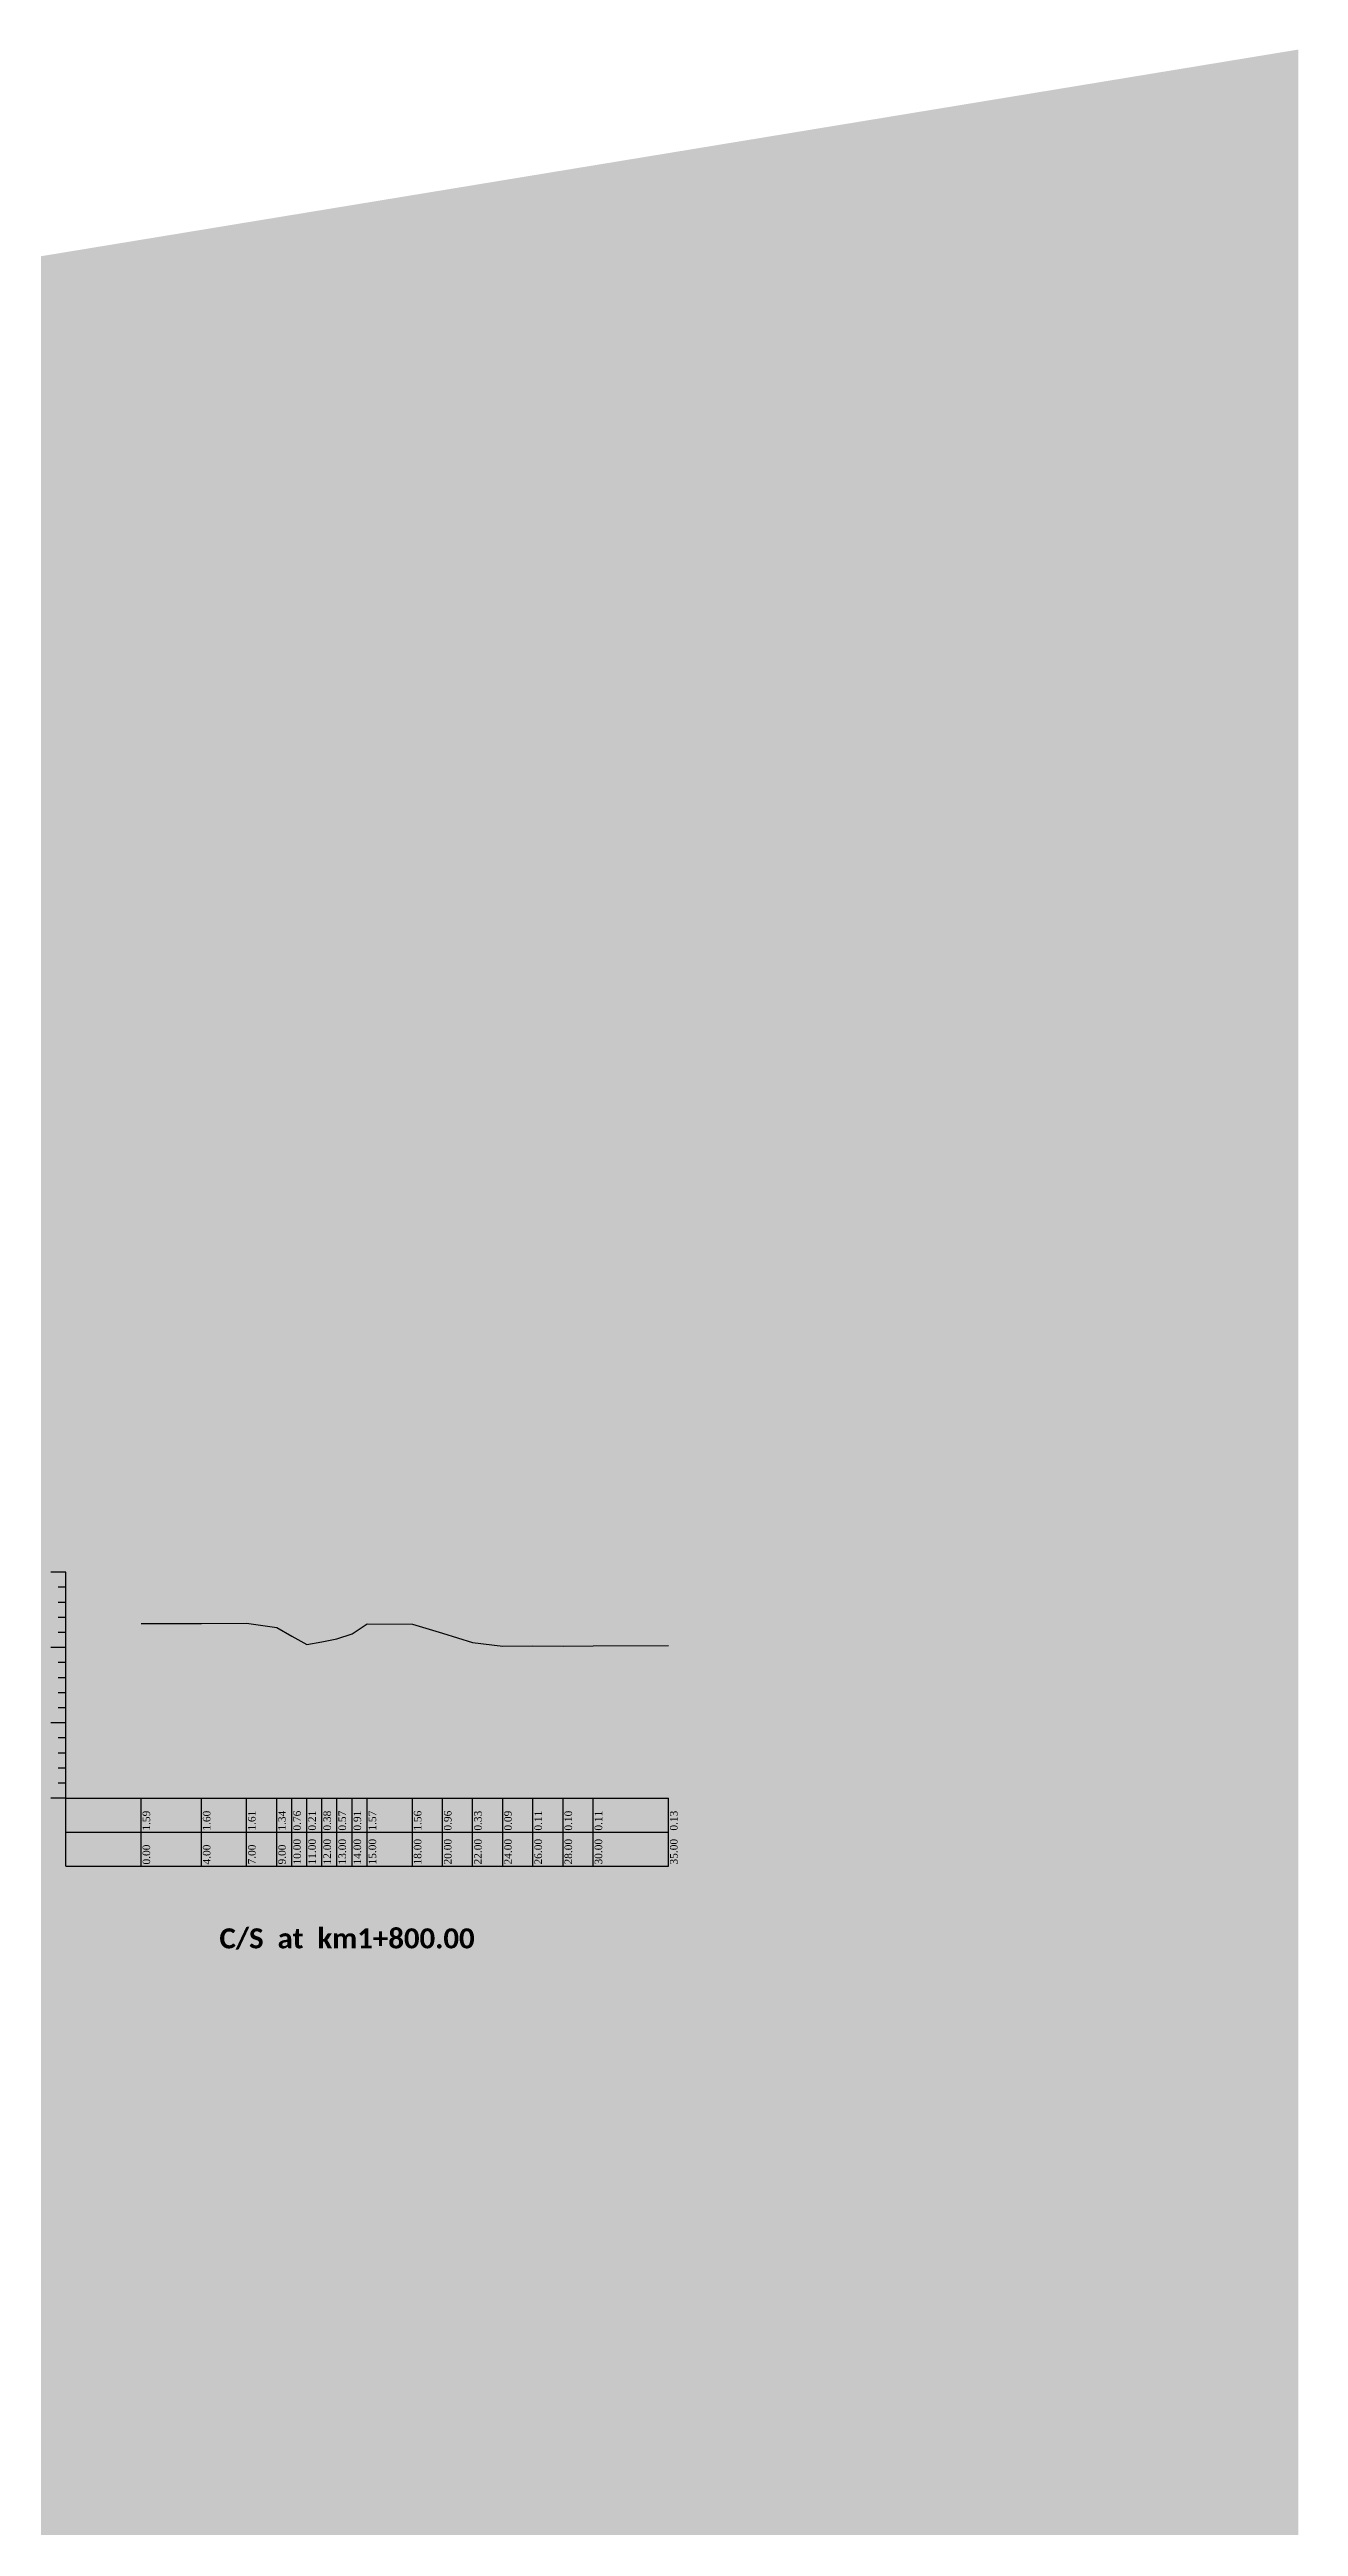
# Model space of a CAD drawing. Header units: metres. Extents: x -148477 to 178947, y -19024 to 2962.
# Drawn here: x 178864.4 to 178947.3, y 2797.2 to 2961.6 of the extents above; entities that cross this region are included whole.
import ezdxf

# ---------------------------------------------------------------- set-up
doc = ezdxf.new("R2010")
doc.units = ezdxf.units.M
doc.styles.add('liza', font='times.ttf', dxfattribs={"height": 2})
doc.styles.get("Standard").update_dxf_attribs({"font": 'times.ttf'})
doc.dimstyles.new('ISO-25', dxfattribs={"dimtxt": 2.5, "dimasz": 2.5, "dimexe": 1.25, "dimexo": 0.625, "dimtad": 1, "dimtxsty": 'Standard', "dimcen": 2.5, "dimadec": 0, "dimazin": 0, "dimtfac": 1, "dimtmove": 0, "dimatfit": 3, "dimfxl": 1, "dimarcsym": 0})

msp = doc.modelspace()

# ---------------------------------------------------------------- linework, layer by layer
at = {"color": 0, "linetype": 'ByBlock', "lineweight": -2, "ltscale": 0.5}
for p, q in [((178865.4579, 2860.5442), (178864.4579, 2860.5442)), ((178865.4579, 2841.0442), (178865.4579, 2860.5442)), ((178865.4579, 2859.5442), (178864.9579, 2859.5442)), ((178865.4579, 2858.5442), (178864.9579, 2858.5442)), ((178865.4579, 2857.5442), (178864.9579, 2857.5442)), ((178865.4579, 2856.5442), (178864.9579, 2856.5442)), ((178865.4579, 2855.5442), (178864.4579, 2855.5442)), ((178865.4579, 2854.5442), (178864.9579, 2854.5442)), ((178865.4579, 2853.5442), (178864.9579, 2853.5442)), ((178865.4579, 2852.5442), (178864.9579, 2852.5442)), ((178865.4579, 2851.5442), (178864.9579, 2851.5442)), ((178865.4579, 2850.5442), (178864.4579, 2850.5442)), ((178865.4579, 2849.5442), (178864.9579, 2849.5442)), ((178865.4579, 2848.5442), (178864.9579, 2848.5442)), ((178865.4579, 2847.5442), (178864.9579, 2847.5442)), ((178865.4579, 2846.5442), (178864.9579, 2846.5442)), ((178865.4579, 2845.5442), (178864.4579, 2845.5442)), ((178865.4579, 2845.5442), (178905.4579, 2845.5442)), ((178870.4579, 2841.0442), (178870.4579, 2845.5442)), ((178874.4579, 2841.0442), (178874.4579, 2845.5442)), ((178877.4579, 2841.0442), (178877.4579, 2845.5442)), ((178879.4579, 2841.0442), (178879.4579, 2845.5442)), ((178880.4579, 2841.0442), (178880.4579, 2845.5442)), ((178881.4579, 2841.0442), (178881.4579, 2845.5442)), ((178882.4579, 2841.0442), (178882.4579, 2845.5442)), ((178883.4579, 2841.0442), (178883.4579, 2845.5442)), ((178884.4579, 2841.0442), (178884.4579, 2845.5442)), ((178885.4579, 2841.0442), (178885.4579, 2845.5442)), ((178888.4579, 2841.0442), (178888.4579, 2845.5442)), ((178890.4579, 2841.0442), (178890.4579, 2845.5442)), ((178892.4579, 2841.0442), (178892.4579, 2845.5442)), ((178894.4579, 2841.0442), (178894.4579, 2845.5442)), ((178896.4579, 2841.0442), (178896.4579, 2845.5442)), ((178898.4579, 2841.0442), (178898.4579, 2845.5442)), ((178900.4579, 2841.0442), (178900.4579, 2845.5442)), ((178905.4579, 2841.0442), (178905.4579, 2845.5442)), ((178865.4579, 2843.2942), (178905.4579, 2843.2942)), ((178865.4579, 2841.0442), (178905.4579, 2841.0442))]:
    msp.add_line(p, q, dxfattribs=at)
msp.add_lwpolyline([(178870.4579, 2857.1342), (178874.4579, 2857.1442), (178877.4579, 2857.1542), (178879.4579, 2856.8842), (178880.4579, 2856.3042), (178881.4579, 2855.7542), (178882.4579, 2855.9242), (178883.4579, 2856.1142), (178884.4579, 2856.4542), (178885.4579, 2857.1142), (178888.4579, 2857.1042), (178890.4579, 2856.5042), (178892.4579, 2855.8742), (178894.4579, 2855.6342), (178896.4579, 2855.6542), (178898.4579, 2855.6442), (178900.4579, 2855.6542), (178905.4579, 2855.6742)], dxfattribs=at)

# ---------------------------------------------------------------- texts
at = {"color": 0, "linetype": 'ByBlock', "lineweight": -2, "ltscale": 0.5, "char_height": 0.5, "width": 2.15, "attachment_point": 1, "rotation": 90, "style": 'liza'}
for s, insert in [('1.59', (178870.5579, 2843.3942)), ('1.60', (178874.5579, 2843.3942)), ('1.61', (178877.5579, 2843.3942)), ('1.34', (178879.5579, 2843.3942)), ('0.76', (178880.5579, 2843.3942)), ('0.21', (178881.5579, 2843.3942)), ('0.38', (178882.5579, 2843.3942)), ('0.57', (178883.5579, 2843.3942)), ('0.91', (178884.5579, 2843.3942)), ('1.57', (178885.5579, 2843.3942)), ('1.56', (178888.5579, 2843.3942)), ('0.96', (178890.5579, 2843.3942)), ('0.33', (178892.5579, 2843.3942)), ('0.09', (178894.5579, 2843.3942)), ('0.11', (178896.5579, 2843.3942)), ('0.10', (178898.5579, 2843.3942)), ('0.11', (178900.5579, 2843.3942)), ('0.13', (178905.5579, 2843.3942)), ('10.00', (178880.5579, 2841.1442)), ('11.00', (178881.5579, 2841.1442)), ('12.00', (178882.5579, 2841.1442)), ('13.00', (178883.5579, 2841.1442)), ('14.00', (178884.5579, 2841.1442)), ('15.00', (178885.5579, 2841.1442)), ('18.00', (178888.5579, 2841.1442)), ('20.00', (178890.5579, 2841.1442)), ('22.00', (178892.5579, 2841.1442)), ('24.00', (178894.5579, 2841.1442)), ('26.00', (178896.5579, 2841.1442)), ('28.00', (178898.5579, 2841.1442)), ('30.00', (178900.5579, 2841.1442)), ('35.00', (178905.5579, 2841.1442)), ('0.00', (178870.5579, 2841.1442)), ('4.00', (178874.5579, 2841.1442)), ('7.00', (178877.5579, 2841.1442)), ('9.00', (178879.5579, 2841.1442))]:
    msp.add_mtext(s, dxfattribs=dict(at, insert=insert))
at = {"color": 0, "linetype": 'ByBlock', "lineweight": -2, "insert": (178875.6597, 2836.9058), "char_height": 1.326841, "width": 81.781813, "attachment_point": 1}
msp.add_mtext('{\\fCalibri|b1|i0|c0|p34;\\C256;C/S  at  km1+800.00}', dxfattribs=at)

# ---------------------------------------------------------------- leaders
at = {"lineweight": 18, "ltscale": 0.5}
msp.add_leader([(177947.2606, 2797.2092), (177952.2863, 2797.2092), (177957.4731, 2797.2037)], dimstyle='ISO-25', override={"dimasz": 1000, "dimclrd": 7}, dxfattribs=at)

doc.saveas('drawing.dxf')
